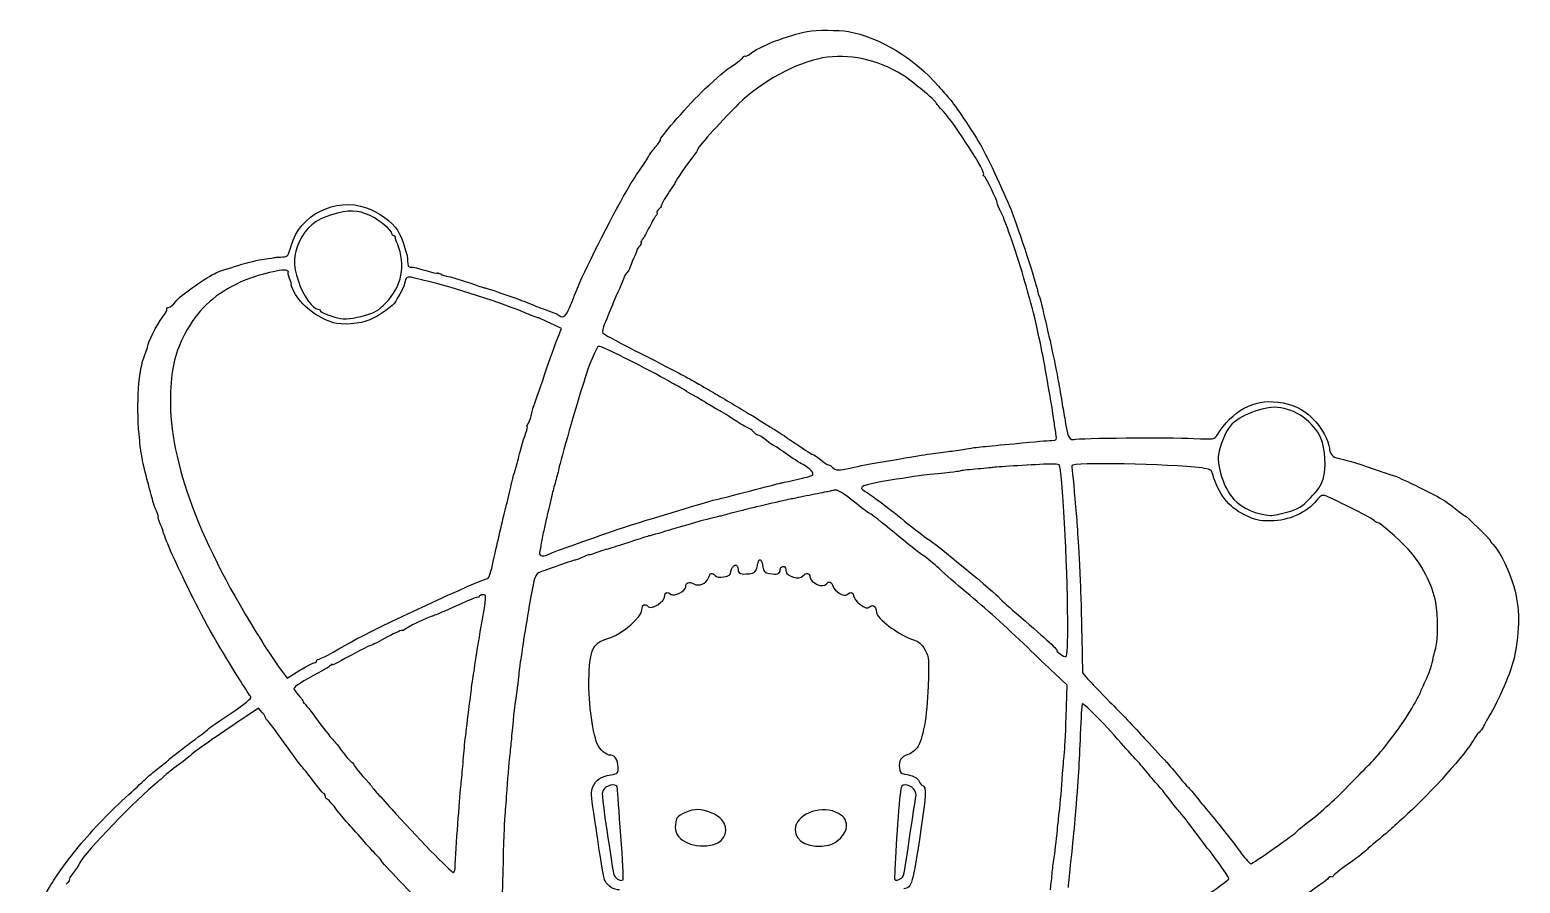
# Model space of a CAD drawing. Extents: x 3.1 to 32.6, y 1044.7 to 1075.1.
# Drawn here: x 3.34 to 32.57, y 1058.38 to 1075.11 of the extents above; entities that cross this region are included whole.
import ezdxf

# ---------------------------------------------------------------- set-up
doc = ezdxf.new("R2010")
doc.units = 0
doc.layers.add('Image', color=7, linetype='CONTINUOUS')

msp = doc.modelspace()

# ---------------------------------------------------------------- linework, layer by layer
at = {"layer": 'Image', "color": 7}
for points in [[(9.924938, 1069.519006)], [(19.426282, 1066.520624)], [(28.013265, 1065.66295)], [(13.530351, 1064.838242)], [(23.693753, 1063.535672)], [(8.926048, 1062.709552)], [(14.93191, 1059.313801)], [(16.755819, 1059.143131)], [(19.009244, 1059.129218)], [(27.735423, 1059.061191)], [(20.468773, 1058.519084)]]:
    msp.add_lwpolyline(points, close=True, dxfattribs=at)
for points in [[(13.693323, 1069.077919), (13.764085, 1069.255024), (13.544562, 1069.360896)], [(23.96896, 1063.216154), (23.97991, 1062.505086), (24.07966, 1062.392939)], [(8.289983, 1062.53069), (8.383086, 1062.403292), (8.6353, 1062.556415)], [(23.662729, 1061.63703), (23.682765, 1062.262369), (23.438434, 1062.494543)], [(7.897765, 1061.728695), (7.8256, 1061.811698), (7.5796, 1061.651108)], [(11.678077, 1058.670781), (11.678063, 1058.670666)], [(12.614163, 1058.618739), (12.589975, 1057.66639), (12.875269, 1057.401069)]]:
    msp.add_lwpolyline(points, dxfattribs=at)
for points in [[(17.457426, 1074.638718), (17.609764, 1074.775708), (18.22997, 1075.019127), (18.585983, 1075.081654)], [(18.585983, 1075.081654), (18.769704, 1075.113922), (19.195667, 1075.113134), (19.391815, 1075.080169)], [(19.391815, 1075.080169), (19.978857, 1074.981499), (20.707708, 1074.540568), (21.158296, 1074.011509)], [(16.51267, 1073.891496), (16.69188, 1074.070717), (16.949949, 1074.293393), (17.086153, 1074.386333)], [(17.086153, 1074.386333), (17.222359, 1074.479274), (17.3338, 1074.568937), (17.3338, 1074.585586)], [(18.886682, 1074.562107), (18.363407, 1074.467662), (17.687351, 1074.09736), (17.233135, 1073.656396)], [(17.3338, 1074.585586), (17.3338, 1074.602235), (17.346895, 1074.607761), (17.362893, 1074.597867)], [(17.362893, 1074.597867), (17.378883, 1074.58797), (17.421438, 1074.606361), (17.457426, 1074.638718)], [(20.458911, 1074.224598), (19.952701, 1074.534802), (19.3967, 1074.654159), (18.886682, 1074.562107)], [(21.10714, 1073.689708), (21.106906, 1073.720623), (20.603433, 1074.136034), (20.458911, 1074.224598)], [(15.707896, 1072.965381), (15.665566, 1072.965381), (16.189442, 1073.568242), (16.51267, 1073.891496)], [(21.158296, 1074.011509), (21.233751, 1073.922906), (21.332115, 1073.809493), (21.376865, 1073.759479)], [(17.233135, 1073.656396), (16.974658, 1073.405464), (16.442108, 1072.817753), (16.442108, 1072.783439)], [(21.255891, 1073.511729), (21.174184, 1073.598005), (21.107242, 1073.678097), (21.10714, 1073.689708)], [(22.04193, 1072.278902), (22.11402, 1072.280327), (21.479365, 1073.275753), (21.255891, 1073.511729)], [(21.376865, 1073.759479), (21.479213, 1073.645099), (21.811865, 1073.150938), (21.969152, 1072.879632)], [(15.605764, 1072.813831), (15.674066, 1072.897184), (15.72003, 1072.965381), (15.707896, 1072.965381)], [(15.335801, 1072.417826), (15.415976, 1072.534628), (15.481581, 1072.637412), (15.481581, 1072.646237)], [(15.481581, 1072.646237), (15.481581, 1072.655059), (15.537463, 1072.730478), (15.605764, 1072.813831)], [(16.442108, 1072.783439), (16.442108, 1072.766341), (16.396193, 1072.694374), (16.340072, 1072.623515)], [(21.969152, 1072.879632), (22.121615, 1072.616643), (22.497801, 1071.814697), (22.604707, 1071.524761)], [(14.984853, 1071.850404), (15.172626, 1072.180241), (15.171833, 1072.17896), (15.335801, 1072.417826)], [(16.340072, 1072.623515), (16.23483, 1072.490632), (15.996204, 1072.144034), (15.996204, 1072.124049)], [(15.996204, 1072.124049), (15.996204, 1072.117824), (15.934464, 1072.019818), (15.859003, 1071.906209)], [(22.050195, 1072.253177), (22.031332, 1072.267037), (22.02762, 1072.27861), (22.04193, 1072.278902)], [(22.309466, 1071.72181), (22.314116, 1071.76261), (22.088423, 1072.225091), (22.050195, 1072.253177)], [(8.463722, 1070.880543), (8.631445, 1071.483796), (9.335008, 1071.839401), (9.938976, 1071.626182)], [(14.023717, 1069.912631), (14.117981, 1070.189602), (14.649865, 1071.26195), (14.984853, 1071.850404)], [(15.859003, 1071.906209), (15.783547, 1071.7926), (15.7218, 1071.685352), (15.7218, 1071.667879)], [(9.255232, 1071.488018), (8.945224, 1071.395984), (8.755669, 1071.236565), (8.624531, 1070.957582)], [(10.010544, 1071.471931), (9.771404, 1071.585062), (9.59479, 1071.588825), (9.255232, 1071.488018)], [(9.938976, 1071.626182), (10.173454, 1071.543398), (10.447759, 1071.344938), (10.55092, 1071.183427)], [(10.439448, 1071.117717), (10.439448, 1071.186514), (10.205565, 1071.379672), (10.010544, 1071.471931)], [(15.621652, 1071.475069), (15.603697, 1071.463969), (15.546765, 1071.366429), (15.495161, 1071.25832)], [(15.636975, 1071.523301), (15.64653, 1071.507881), (15.63975, 1071.486169), (15.621652, 1071.475069)], [(15.670732, 1071.593726), (15.64266, 1071.570416), (15.627457, 1071.538721), (15.636975, 1071.523301)], [(15.7218, 1071.667879), (15.7218, 1071.650404), (15.698828, 1071.617036), (15.670732, 1071.593726)], [(22.388018, 1071.533157), (22.343198, 1071.622642), (22.307853, 1071.707533), (22.309466, 1071.72181)], [(22.853575, 1070.169943), (22.711046, 1070.679926), (22.487458, 1071.334612), (22.388018, 1071.533157)], [(22.604707, 1071.524761), (22.793242, 1071.013447), (23.121203, 1069.998386), (23.097873, 1069.998386)], [(10.55092, 1071.183427), (10.638502, 1071.046309), (10.748111, 1070.708738), (10.748111, 1070.576138)], [(15.495161, 1071.25832), (15.443554, 1071.150211), (15.37843, 1071.034748), (15.350446, 1071.001732)], [(8.298571, 1070.662036), (8.398005, 1070.666911), (8.40802, 1070.680193), (8.463722, 1070.880543)], [(8.624531, 1070.957582), (8.500913, 1070.694598), (8.496365, 1070.511373), (8.605324, 1070.184184)], [(10.321414, 1069.759648), (10.636367, 1070.080834), (10.718467, 1070.50132), (10.547628, 1070.918201)], [(10.473753, 1071.078897), (10.454898, 1071.078897), (10.439448, 1071.096372), (10.439448, 1071.117717)], [(10.508058, 1071.046827), (10.508058, 1071.06446), (10.492615, 1071.078897), (10.473753, 1071.078897)], [(10.547628, 1070.918201), (10.52587, 1070.971315), (10.508058, 1071.02919), (10.508058, 1071.046827)], [(15.300811, 1070.88168), (15.270939, 1070.848673), (15.247539, 1070.813932), (15.248814, 1070.804502)], [(15.327354, 1070.941703), (15.342639, 1070.941703), (15.330429, 1070.914702), (15.300811, 1070.88168)], [(15.350446, 1071.001732), (15.322456, 1070.968725), (15.312069, 1070.941703), (15.327354, 1070.941703)], [(6.9579, 1070.332882), (7.112202, 1070.412021), (7.72076, 1070.590588), (7.935465, 1070.619728)], [(7.935465, 1070.619728), (8.039225, 1070.633821), (8.139553, 1070.647928), (8.158417, 1070.651086)], [(8.158417, 1070.651086), (8.177272, 1070.654236), (8.240354, 1070.659148), (8.298571, 1070.662036)], [(15.180819, 1070.633001), (15.142164, 1070.548107), (15.108039, 1070.463213), (15.105015, 1070.444348)], [(15.248814, 1070.804502), (15.250014, 1070.795142), (15.219489, 1070.717895), (15.180819, 1070.633001)], [(6.203376, 1069.78969), (6.286339, 1069.898455), (6.721012, 1070.211385), (6.9579, 1070.332882)], [(8.376361, 1070.393669), (8.293782, 1070.441879), (7.697286, 1070.283653), (7.403903, 1070.135721)], [(8.408941, 1070.359604), (8.422111, 1070.360192), (8.407366, 1070.375503), (8.376361, 1070.393669)], [(8.435131, 1070.238509), (8.407531, 1070.304531), (8.395756, 1070.359031), (8.408941, 1070.359604)], [(10.748111, 1070.576138), (10.748111, 1070.497068), (10.764064, 1070.461455), (10.799561, 1070.461455)], [(10.799561, 1070.461455), (10.870976, 1070.461455), (10.859374, 1070.46408), (11.107625, 1070.393032)], [(11.107625, 1070.393032), (11.230599, 1070.357865), (11.331221, 1070.336258), (11.331221, 1070.345032)], [(11.331221, 1070.345032), (11.331221, 1070.353897), (11.359721, 1070.345738), (11.394506, 1070.327092)], [(11.394506, 1070.327092), (11.429314, 1070.308455), (11.498652, 1070.285813), (11.548574, 1070.27676)], [(15.052957, 1070.358596), (15.02736, 1070.330306), (15.004582, 1070.295889), (15.002385, 1070.282135)], [(15.105015, 1070.444348), (15.10194, 1070.425485), (15.078562, 1070.386898), (15.052957, 1070.358596)], [(7.403903, 1070.135721), (6.909937, 1069.886636), (6.622042, 1069.609937), (6.381753, 1069.153314)], [(8.466961, 1070.118457), (8.477034, 1070.118457), (8.462686, 1070.172487), (8.435131, 1070.238509)], [(8.522641, 1069.973425), (8.481946, 1070.053192), (8.456889, 1070.118457), (8.466961, 1070.118457)], [(8.605324, 1070.184184), (8.697892, 1069.906221), (8.88671, 1069.638456), (8.990245, 1069.63832)], [(10.689083, 1070.142368), (10.683833, 1070.10834), (10.652468, 1070.03309), (10.619491, 1069.975121)], [(10.860119, 1070.252585), (10.742994, 1070.286695), (10.708051, 1070.264135), (10.689083, 1070.142368)], [(11.074034, 1070.202005), (11.017439, 1070.212003), (10.921175, 1070.234818), (10.860119, 1070.252585)], [(12.960564, 1069.601273), (12.563571, 1069.767239), (11.354432, 1070.152266), (11.074034, 1070.202005)], [(11.548574, 1070.27676), (11.643177, 1070.2596), (11.773366, 1070.219407), (12.077405, 1070.113488)], [(12.077405, 1070.113488), (12.176539, 1070.078958), (12.26143, 1070.051493), (12.266059, 1070.052483)], [(12.266059, 1070.052483), (12.295115, 1070.058633), (13.016618, 1069.804877), (13.20059, 1069.723773)], [(15.002385, 1070.282135), (14.998785, 1070.26076), (14.90267, 1070.03494), (14.793679, 1069.792634)], [(22.991037, 1069.689736), (22.973434, 1069.746331), (22.911579, 1069.962425), (22.853575, 1070.169943)], [(6.062315, 1069.672564), (6.090765, 1069.672564), (6.154244, 1069.725267), (6.203376, 1069.78969)], [(9.290408, 1069.371612), (8.961385, 1069.475007), (8.653998, 1069.71595), (8.522641, 1069.973425)], [(9.924948, 1069.51901), (10.107843, 1069.571262), (10.179076, 1069.614499), (10.321414, 1069.759648)], [(10.518049, 1069.795112), (10.465039, 1069.699753), (10.212724, 1069.518278), (10.006053, 1069.426857)], [(10.619491, 1069.975121), (10.586521, 1069.917154), (10.540859, 1069.836149), (10.518049, 1069.795112)], [(13.20059, 1069.723773), (13.294915, 1069.682193), (13.433833, 1069.628483), (13.509294, 1069.604432)], [(13.898386, 1069.613699), (13.958506, 1069.749824), (14.010556, 1069.873968), (14.023717, 1069.912631)], [(14.793679, 1069.792634), (14.761684, 1069.721497), (14.685128, 1069.531118), (14.676446, 1069.501078)], [(23.097873, 1069.998386), (23.094273, 1069.998386), (23.107728, 1069.95553), (23.127663, 1069.903156)], [(23.127663, 1069.903156), (23.14759, 1069.850783), (23.171358, 1069.773608), (23.180493, 1069.731653)], [(23.180493, 1069.731653), (23.18965, 1069.689705), (23.229723, 1069.516456), (23.269559, 1069.346668)], [(5.64548, 1068.883656), (5.645788, 1068.966758), (5.8322, 1069.340676), (5.942505, 1069.479478)], [(5.942505, 1069.479478), (6.000489, 1069.55243), (6.039529, 1069.625736), (6.029258, 1069.642355)], [(6.029258, 1069.642355), (6.018982, 1069.658982), (6.033871, 1069.672564), (6.062315, 1069.672564)], [(8.990245, 1069.63832), (9.013802, 1069.638289), (9.033122, 1069.625922), (9.033122, 1069.610847)], [(9.033122, 1069.610847), (9.033122, 1069.581934), (9.231193, 1069.497639), (9.37613, 1069.464856)], [(10.006053, 1069.426857), (9.82784, 1069.348026), (9.456668, 1069.319377), (9.290408, 1069.371612)], [(9.37613, 1069.464856), (9.513692, 1069.433739), (9.686048, 1069.450749), (9.924938, 1069.519006)], [(13.080616, 1069.552516), (13.071256, 1069.555666), (13.017158, 1069.577618), (12.960564, 1069.601273)], [(13.194322, 1069.506766), (13.141215, 1069.528771), (13.090046, 1069.549351), (13.080616, 1069.552516)], [(13.307958, 1069.466768), (13.298598, 1069.466768), (13.247425, 1069.484761), (13.194322, 1069.506766)], [(13.544562, 1069.360896), (13.423822, 1069.419126), (13.317351, 1069.466768), (13.307958, 1069.466768)], [(13.509294, 1069.604432), (13.584749, 1069.580372), (13.66193, 1069.549667), (13.6808, 1069.536182)], [(13.6808, 1069.536182), (13.793339, 1069.455778), (13.835224, 1069.470707), (13.898386, 1069.613699)], [(14.676446, 1069.501078), (14.673671, 1069.491718), (14.644346, 1069.422188), (14.611189, 1069.346727)], [(23.181016, 1068.849372), (23.120146, 1069.149477), (23.01654, 1069.607749), (22.991037, 1069.689736)], [(6.381753, 1069.153314), (6.189899, 1068.788734), (6.124404, 1068.524077), (6.100682, 1068.017545)], [(14.611189, 1069.346727), (14.576486, 1069.267826), (14.562814, 1069.191826), (14.578969, 1069.167876)], [(14.578969, 1069.167876), (14.594411, 1069.144963), (14.946631, 1068.954968), (15.361667, 1068.745654)], [(23.269559, 1069.346668), (23.309407, 1069.176879), (23.349127, 1069.007092), (23.35783, 1068.969362)], [(5.593932, 1068.743292), (5.622249, 1068.811062), (5.645444, 1068.874223), (5.64548, 1068.883656)], [(13.435389, 1068.352004), (13.538331, 1068.653849), (13.654401, 1068.980511), (13.693323, 1069.077919)], [(14.493679, 1068.910615), (14.456831, 1068.903115), (14.284455, 1068.495452), (14.217765, 1068.25803)], [(15.790342, 1068.268343), (15.318772, 1068.534245), (14.540021, 1068.91998), (14.493679, 1068.910615)], [(23.422249, 1067.460199), (23.385784, 1067.72443), (23.246635, 1068.525883), (23.181016, 1068.849372)], [(23.35783, 1068.969362), (23.377195, 1068.885423), (23.472644, 1068.418496), (23.494575, 1068.3005)], [(5.482174, 1067.185778), (5.425769, 1067.791582), (5.473352, 1068.4547), (5.593932, 1068.743292)], [(15.361667, 1068.745654), (15.776704, 1068.536338), (16.193455, 1068.320226), (16.287784, 1068.265402)], [(13.227407, 1067.751744), (13.238837, 1067.780041), (13.332446, 1068.050159), (13.435389, 1068.352004)], [(14.217765, 1068.25803), (14.213865, 1068.244072), (14.204325, 1068.21321), (14.1966, 1068.189427)], [(16.064746, 1068.118307), (16.036441, 1068.13168), (15.912968, 1068.199199), (15.790342, 1068.268343)], [(16.287784, 1068.265402), (16.382108, 1068.210577), (16.490154, 1068.149099), (16.527884, 1068.128767)], [(23.494575, 1068.3005), (23.503335, 1068.253333), (23.515275, 1068.191592), (23.521148, 1068.163298)], [(6.100682, 1068.017545), (6.042402, 1066.773115), (6.604383, 1065.192538), (7.774537, 1063.309798)], [(14.1966, 1068.189427), (14.066353, 1067.788761), (13.74427, 1066.667978), (13.71358, 1066.508628)], [(16.2191, 1068.026144), (16.162505, 1068.063464), (16.093048, 1068.104935), (16.064746, 1068.118307)], [(16.373454, 1067.934947), (16.345149, 1067.947794), (16.275694, 1067.988826), (16.2191, 1068.026144)], [(16.527884, 1068.128767), (16.565594, 1068.108442), (16.627346, 1068.072974), (16.665086, 1068.049946)], [(16.665086, 1068.049946), (16.702796, 1068.026929), (16.839363, 1067.946551), (16.968521, 1067.871341)], [(23.521148, 1068.163298), (23.526998, 1068.135001), (23.543813, 1068.034671), (23.55855, 1067.940345)], [(13.16905, 1067.545941), (13.202882, 1067.692228), (13.20175, 1067.688333), (13.227407, 1067.751744)], [(16.596407, 1067.803857), (16.502073, 1067.863114), (16.401751, 1067.922101), (16.373454, 1067.934947)], [(16.81936, 1067.671135), (16.791055, 1067.684875), (16.690731, 1067.744612), (16.596407, 1067.803857)], [(17.205907, 1067.434095), (16.963165, 1067.591423), (16.885756, 1067.638891), (16.81936, 1067.671135)], [(16.968521, 1067.871341), (17.097679, 1067.796134), (17.244313, 1067.707811), (17.294377, 1067.675076)], [(17.294377, 1067.675076), (17.344439, 1067.642339), (17.41627, 1067.599581), (17.454, 1067.580065)], [(23.55855, 1067.940345), (23.587058, 1067.757748), (23.599845, 1067.682882), (23.626027, 1067.545888)], [(26.623519, 1067.168581), (26.91943, 1067.6472), (27.335207, 1067.872963), (27.814484, 1067.815265)], [(27.809467, 1067.710558), (27.515712, 1067.734926), (27.055509, 1067.552981), (26.876021, 1067.341529)], [(28.658062, 1067.108888), (28.519001, 1067.426719), (28.159634, 1067.68152), (27.809467, 1067.710558)], [(27.814484, 1067.815265), (28.098881, 1067.781035), (28.298312, 1067.687348), (28.496163, 1067.49506)], [(13.093262, 1067.340136), (13.081712, 1067.340136), (13.087787, 1067.359426), (13.106755, 1067.383013)], [(13.106755, 1067.383013), (13.125775, 1067.406593), (13.15378, 1067.479916), (13.16905, 1067.545941)], [(17.432122, 1067.305834), (17.41656, 1067.305834), (17.314747, 1067.363554), (17.205907, 1067.434095)], [(17.454, 1067.580065), (17.49171, 1067.560535), (17.592061, 1067.498835), (17.676952, 1067.442933)], [(17.676952, 1067.442933), (17.761857, 1067.387035), (17.85446, 1067.329357), (17.882758, 1067.314763)], [(23.461939, 1067.194369), (23.450509, 1067.265117), (23.432652, 1067.384738), (23.422249, 1067.460199)], [(23.626027, 1067.545888), (23.635088, 1067.49872), (23.650838, 1067.401034), (23.661158, 1067.328799)], [(28.496163, 1067.49506), (28.657071, 1067.338675), (28.823528, 1067.041403), (28.824154, 1066.909309)], [(5.521221, 1066.825621), (5.515559, 1066.853919), (5.497986, 1067.01599), (5.482174, 1067.185778)], [(12.919705, 1066.705573), (12.936362, 1066.802207), (13.011331, 1067.059393), (13.067147, 1067.211507)], [(13.067147, 1067.211507), (13.093105, 1067.282254), (13.104857, 1067.340136), (13.093262, 1067.340136)], [(17.522524, 1067.237231), (17.488369, 1067.274971), (17.447696, 1067.305834), (17.432122, 1067.305834)], [(17.617226, 1067.168629), (17.599264, 1067.168629), (17.556664, 1067.199499), (17.522524, 1067.237231)], [(17.779773, 1067.065735), (17.708313, 1067.12233), (17.63517, 1067.168629), (17.617226, 1067.168629)], [(17.882758, 1067.314763), (17.911063, 1067.300168), (18.025045, 1067.226583), (18.136063, 1067.151254)], [(18.136063, 1067.151254), (18.247078, 1067.075929), (18.362845, 1066.998889), (18.393319, 1066.980071)], [(23.383855, 1067.062544), (23.478518, 1067.065619), (23.481823, 1067.071207), (23.461939, 1067.194369)], [(23.661158, 1067.328799), (23.688488, 1067.13718), (23.739092, 1067.058227), (23.818412, 1067.083403)], [(23.818412, 1067.083403), (23.910128, 1067.112518), (25.664469, 1067.126948), (26.162547, 1067.102693)], [(26.162547, 1067.102693), (26.570096, 1067.082856), (26.570549, 1067.082916), (26.623519, 1067.168581)], [(26.876021, 1067.341529), (26.793457, 1067.244258), (26.671592, 1066.945719), (26.650269, 1066.78846)], [(28.700317, 1066.302276), (28.767974, 1066.525359), (28.748204, 1066.902844), (28.658062, 1067.108888)], [(5.549225, 1066.67127), (5.539497, 1066.727865), (5.526891, 1066.797325), (5.521221, 1066.825621)], [(17.92829, 1066.962828), (17.918053, 1066.962828), (17.851231, 1067.009141), (17.779773, 1067.065735)], [(18.163455, 1066.809332), (18.044337, 1066.893759), (17.938514, 1066.962828), (17.92829, 1066.962828)], [(18.502381, 1066.588887), (18.435091, 1066.625712), (18.282575, 1066.724911), (18.163455, 1066.809332)], [(18.393319, 1066.980071), (18.423777, 1066.961261), (18.497857, 1066.911086), (18.557905, 1066.868591)], [(18.557905, 1066.868591), (18.617957, 1066.826096), (18.6797, 1066.790706), (18.695107, 1066.78993)], [(18.695107, 1066.78993), (18.710512, 1066.78918), (18.776557, 1066.74286), (18.841879, 1066.687036)], [(20.300866, 1066.686135), (20.894634, 1066.787721), (21.072781, 1066.815002), (21.347033, 1066.846342)], [(21.347033, 1066.846342), (21.431928, 1066.856002), (21.57856, 1066.877954), (21.672888, 1066.895032)], [(21.672888, 1066.895032), (21.767212, 1066.912109), (21.929286, 1066.933687), (22.033043, 1066.942987)], [(22.033043, 1066.942987), (22.136807, 1066.952249), (22.40692, 1066.977937), (22.633303, 1067.000002)], [(22.633303, 1067.000002), (23.116437, 1067.047087), (23.249965, 1067.058209), (23.383855, 1067.062544)], [(26.650269, 1066.78846), (26.616474, 1066.539228), (26.759606, 1066.119799), (26.950478, 1065.908786)], [(28.824154, 1066.909309), (28.824547, 1066.809248), (28.895876, 1066.727893), (28.995994, 1066.713109)], [(5.653693, 1066.242512), (5.605971, 1066.421733), (5.558958, 1066.614673), (5.549225, 1066.67127)], [(12.858227, 1066.482621), (12.885512, 1066.567516), (12.913187, 1066.667844), (12.919705, 1066.705573)], [(13.71358, 1066.508628), (13.70623, 1066.470251), (13.677355, 1066.359944), (13.649515, 1066.263503)], [(18.685569, 1066.383562), (18.728139, 1066.421242), (18.651264, 1066.507416), (18.502381, 1066.588887)], [(18.841879, 1066.687036), (18.907196, 1066.631198), (18.978622, 1066.585521), (19.000605, 1066.585521)], [(19.000605, 1066.585521), (19.022602, 1066.585521), (19.059787, 1066.562369), (19.083279, 1066.534064)], [(19.083279, 1066.534064), (19.133251, 1066.473846), (19.214082, 1066.470673), (19.426282, 1066.520624)], [(19.426203, 1066.520624), (19.66855, 1066.577662), (19.684769, 1066.580737), (20.300866, 1066.686135)], [(21.879356, 1066.499315), (21.728801, 1066.486985), (21.597601, 1066.472187), (21.5878, 1066.466435)], [(22.238849, 1066.534572), (22.191682, 1066.527522), (22.029911, 1066.511645), (21.879356, 1066.499315)], [(23.347302, 1066.600482), (23.047736, 1066.590627), (22.326206, 1066.547667), (22.238849, 1066.534572)], [(23.525201, 1066.585384), (23.518151, 1066.596695), (23.438156, 1066.60349), (23.347302, 1066.600482)], [(23.693744, 1063.535658), (23.689094, 1064.653069), (23.587979, 1066.483812), (23.525201, 1066.585384)], [(26.319809, 1066.523498), (25.682924, 1066.603951), (23.759472, 1066.637812), (23.770845, 1066.568362)], [(23.770845, 1066.568362), (23.780002, 1066.512412), (23.811427, 1066.183432), (23.847814, 1065.762299)], [(26.538139, 1066.396868), (26.510419, 1066.490455), (26.490634, 1066.501918), (26.319809, 1066.523498)], [(28.995994, 1066.713109), (29.110046, 1066.696271), (29.327753, 1066.631351), (29.682004, 1066.508564)], [(29.682004, 1066.508564), (29.84236, 1066.452982), (29.988994, 1066.402835), (30.00786, 1066.397107)], [(5.754239, 1065.863331), (5.746665, 1065.892656), (5.701417, 1066.063292), (5.653693, 1066.242512)], [(12.704393, 1065.86521), (12.744473, 1066.025565), (12.78431, 1066.195353), (12.792932, 1066.242516)], [(12.792932, 1066.242516), (12.801497, 1066.289683), (12.83092, 1066.397727), (12.858227, 1066.482621)], [(13.649515, 1066.263503), (13.621675, 1066.167058), (13.590805, 1066.049569), (13.580928, 1066.002407)], [(17.453917, 1066.071538), (17.755765, 1066.150378), (18.02588, 1066.219906), (18.054178, 1066.226048)], [(18.054178, 1066.226048), (18.082483, 1066.232198), (18.229114, 1066.263953), (18.380032, 1066.296616)], [(18.380032, 1066.296616), (18.530956, 1066.329278), (18.668449, 1066.368406), (18.685569, 1066.383562)], [(20.215112, 1066.282431), (19.638912, 1066.189093), (19.559456, 1066.153348), (19.723577, 1066.061303)], [(20.986878, 1066.395042), (20.873682, 1066.383492), (20.526391, 1066.33286), (20.215112, 1066.282431)], [(21.5878, 1066.466435), (21.57082, 1066.45643), (21.451805, 1066.442329), (20.986878, 1066.395042)], [(27.143829, 1065.614576), (26.848015, 1065.757772), (26.652742, 1066.009982), (26.538139, 1066.396868)], [(28.453174, 1065.937095), (28.592358, 1066.079336), (28.665461, 1066.187353), (28.700317, 1066.302276)], [(30.00786, 1066.397107), (30.026722, 1066.391407), (30.080745, 1066.374674), (30.127909, 1066.359967)], [(30.127909, 1066.359967), (30.212605, 1066.333537), (30.93844, 1065.972041), (31.071028, 1065.890241)], [(13.580928, 1066.002407), (13.571073, 1065.955239), (13.547958, 1065.854914), (13.529575, 1065.779453)], [(14.984279, 1065.356393), (15.337436, 1065.474256), (16.733345, 1065.89527), (16.836511, 1065.915047)], [(16.836511, 1065.915047), (16.874221, 1065.922321), (17.152075, 1065.992692), (17.453917, 1066.071538)], [(18.277068, 1065.916708), (18.17434, 1065.897073), (17.4739, 1065.733997), (17.316653, 1065.693111)], [(18.620072, 1065.985723), (18.469151, 1065.954973), (18.314798, 1065.923923), (18.277068, 1065.916708)], [(18.98023, 1066.057318), (18.933062, 1066.048655), (18.770995, 1066.016473), (18.620072, 1065.985723)], [(19.107796, 1066.087685), (19.084778, 1066.079623), (19.027392, 1066.065935), (18.98023, 1066.057318)], [(19.555117, 1065.820498), (19.288739, 1066.038433), (19.169828, 1066.109456), (19.107796, 1066.087685)], [(19.723577, 1066.061303), (19.838415, 1065.996893), (20.179041, 1065.739846), (20.566505, 1065.425186)], [(26.950478, 1065.908786), (27.102687, 1065.740511), (27.41737, 1065.603321), (27.671791, 1065.594317)], [(28.013259, 1065.662957), (28.222204, 1065.725191), (28.28272, 1065.762898), (28.453174, 1065.937095)], [(28.734927, 1065.982172), (28.678887, 1065.999092), (28.641678, 1065.976772), (28.570839, 1065.883945)], [(29.683043, 1065.50417), (29.622773, 1065.558703), (28.854326, 1065.946132), (28.734927, 1065.982172)], [(5.820975, 1065.683253), (5.791846, 1065.752958), (5.761814, 1065.834002), (5.754239, 1065.863331)], [(5.858073, 1065.556501), (5.866805, 1065.556501), (5.850107, 1065.613539), (5.820975, 1065.683253)], [(12.428525, 1064.690416), (12.52735, 1065.141972), (12.585177, 1065.388271), (12.704393, 1065.86521)], [(13.529575, 1065.779453), (13.511223, 1065.703998), (13.488055, 1065.603662), (13.478125, 1065.556499)], [(17.116681, 1065.642719), (17.082151, 1065.634656), (17.025514, 1065.618989), (16.990797, 1065.607956)], [(17.316653, 1065.693111), (17.241198, 1065.673483), (17.151205, 1065.650811), (17.116681, 1065.642719)], [(19.819187, 1065.625119), (19.805305, 1065.625119), (19.686463, 1065.713031), (19.555117, 1065.820498)], [(20.289101, 1065.256388), (20.044543, 1065.459191), (19.833082, 1065.625119), (19.819187, 1065.625119)], [(23.847814, 1065.762299), (23.879966, 1065.390281), (23.890061, 1065.227626), (23.938315, 1064.304527)], [(27.677352, 1065.485556), (27.40624, 1065.488031), (27.404034, 1065.488631), (27.143829, 1065.614576)], [(27.671791, 1065.594317), (27.726354, 1065.592442), (27.880019, 1065.623275), (28.013265, 1065.66295)], [(28.570839, 1065.883945), (28.394444, 1065.652679), (28.012605, 1065.482424), (27.677352, 1065.485556)], [(31.071028, 1065.890241), (31.108663, 1065.867013), (31.211151, 1065.790121), (31.298743, 1065.719383)], [(31.298743, 1065.719383), (31.386337, 1065.648635), (31.465804, 1065.590755), (31.475343, 1065.590755)], [(5.896904, 1065.427875), (5.866822, 1065.498621), (5.849348, 1065.556501), (5.858073, 1065.556501)], [(5.964169, 1065.247797), (5.957248, 1065.276095), (5.926985, 1065.357135), (5.896904, 1065.427875)], [(13.424455, 1065.32476), (13.404888, 1065.244465), (13.37998, 1065.122886), (13.36912, 1065.054583)], [(13.478125, 1065.556499), (13.46827, 1065.509332), (13.444053, 1065.405053), (13.424455, 1065.32476)], [(13.530344, 1064.83825), (13.600057, 1064.875562), (14.434, 1065.172753), (14.984279, 1065.356393)], [(15.96178, 1065.329352), (15.744829, 1065.26396), (15.539642, 1065.204196), (15.505813, 1065.196522)], [(16.864909, 1065.575609), (16.72516, 1065.548188), (16.33421, 1065.441589), (15.96178, 1065.329352)], [(16.990797, 1065.607956), (16.956094, 1065.596886), (16.89943, 1065.582373), (16.864909, 1065.575609)], [(20.566505, 1065.425186), (20.759977, 1065.268066), (20.941428, 1065.13024), (20.969726, 1065.118913)], [(29.766823, 1065.453598), (29.7515, 1065.453598), (29.713768, 1065.476353), (29.683043, 1065.50417)], [(30.377707, 1064.925433), (30.16702, 1065.147821), (29.81335, 1065.453598), (29.766823, 1065.453598)], [(31.475343, 1065.590755), (31.499343, 1065.590755), (31.98014, 1065.122065), (31.98014, 1065.098684)], [(6.485991, 1064.082856), (6.211609, 1064.638942), (5.994519, 1065.123583), (5.964169, 1065.247797)], [(13.36912, 1065.054583), (13.358283, 1064.98628), (13.34383, 1064.901482), (13.33702, 1064.866142)], [(15.505813, 1065.196522), (15.441441, 1065.181927), (15.392404, 1065.166364), (14.959146, 1065.023095)], [(20.860284, 1064.806604), (20.790691, 1064.851184), (20.53366, 1065.053587), (20.289101, 1065.256388)], [(20.969726, 1065.118913), (21.035074, 1065.092752), (22.331872, 1064.023929), (22.347365, 1063.983466)], [(31.98014, 1065.098684), (31.98014, 1065.088327), (32.01947, 1065.037342), (32.067564, 1064.985453)], [(13.33702, 1064.866142), (13.322823, 1064.792402), (13.418799, 1064.778549), (13.530351, 1064.838242)], [(14.217077, 1064.787153), (14.163032, 1064.7592), (14.081988, 1064.728518), (14.036997, 1064.718985)], [(14.315354, 1064.82169), (14.315354, 1064.830653), (14.271127, 1064.81509), (14.217077, 1064.787153)], [(14.442104, 1064.858365), (14.372392, 1064.829243), (14.315354, 1064.812728), (14.315354, 1064.82169)], [(14.631417, 1064.923368), (14.596992, 1064.916693), (14.511817, 1064.887496), (14.442104, 1064.858365)], [(14.959146, 1065.023095), (14.8133, 1064.97487), (14.665822, 1064.929986), (14.631417, 1064.923368)], [(17.594282, 1064.557016), (17.629532, 1064.7188), (17.643632, 1064.746007), (17.675353, 1064.713317)], [(21.175465, 1064.545928), (21.0717, 1064.644713), (20.929876, 1064.762023), (20.860284, 1064.806604)], [(30.910249, 1063.890944), (30.857509, 1064.202504), (30.613443, 1064.676611), (30.377707, 1064.925433)], [(32.067564, 1064.985453), (32.174602, 1064.86996), (32.364719, 1064.473768), (32.435482, 1064.218732)], [(12.320689, 1064.355986), (12.339746, 1064.355986), (12.388279, 1064.50648), (12.428525, 1064.690416)], [(13.314166, 1064.469543), (13.277198, 1064.458353), (13.242368, 1064.388153), (13.21786, 1064.27539)], [(13.663645, 1064.594349), (13.503289, 1064.535339), (13.346023, 1064.479178), (13.314166, 1064.469543)], [(14.036997, 1064.718985), (13.992012, 1064.709431), (13.824001, 1064.653345), (13.663645, 1064.594349)], [(16.647695, 1064.372723), (16.6844, 1064.469197), (16.723917, 1064.481119), (16.780608, 1064.412802)], [(16.947739, 1064.387535), (17.051789, 1064.40435), (17.078931, 1064.424788), (17.088645, 1064.493658)], [(17.088645, 1064.493658), (17.108595, 1064.634983), (17.230964, 1064.665496), (17.230964, 1064.529148)], [(17.230964, 1064.529148), (17.230964, 1064.449789), (17.282901, 1064.430811), (17.44564, 1064.450715)], [(17.44564, 1064.450715), (17.551381, 1064.463653), (17.578111, 1064.482755), (17.594282, 1064.557016)], [(17.675353, 1064.713317), (17.69213, 1064.696015), (17.710948, 1064.636099), (17.717105, 1064.580174)], [(17.717105, 1064.580174), (17.726465, 1064.495309), (17.747683, 1064.474563), (17.84533, 1064.454747)], [(17.84533, 1064.454747), (17.991822, 1064.425025), (18.054173, 1064.447847), (18.054173, 1064.531168)], [(18.054173, 1064.531168), (18.054173, 1064.596823), (18.153436, 1064.625203), (18.161366, 1064.561798)], [(18.161366, 1064.561798), (18.163766, 1064.542943), (18.167516, 1064.512831), (18.169931, 1064.494913)], [(18.169931, 1064.494913), (18.183611, 1064.390899), (18.430823, 1064.324003), (18.49881, 1064.405927)], [(18.49881, 1064.405927), (18.56007, 1064.479726), (18.637274, 1064.472099), (18.637274, 1064.392247)], [(21.707122, 1064.082324), (21.518468, 1064.238515), (21.279222, 1064.447137), (21.175465, 1064.545928)], [(9.650536, 1063.118263), (10.069479, 1063.361954), (12.213912, 1064.355986), (12.320689, 1064.355986)], [(13.21786, 1064.27539), (13.170813, 1064.058926), (13.025734, 1063.201538), (12.996445, 1062.966844)], [(15.915662, 1064.04545), (15.967585, 1063.99352), (16.201945, 1064.110895), (16.201945, 1064.18882)], [(16.201945, 1064.18882), (16.201945, 1064.276543), (16.26532, 1064.30179), (16.359279, 1064.251498)], [(16.359279, 1064.251498), (16.465781, 1064.19449), (16.601646, 1064.251601), (16.647695, 1064.372723)], [(16.780608, 1064.412802), (16.806633, 1064.381445), (16.860066, 1064.37336), (16.947739, 1064.387535)], [(18.637274, 1064.392247), (18.637274, 1064.269961), (18.903337, 1064.156348), (18.963131, 1064.2531)], [(18.963131, 1064.2531), (19.001051, 1064.314427), (19.078136, 1064.28931), (19.089374, 1064.211955)], [(19.089374, 1064.211955), (19.103564, 1064.114135), (19.311407, 1063.987388), (19.366787, 1064.042768)], [(23.938315, 1064.304527), (23.949145, 1064.097008), (23.96293, 1063.60724), (23.96896, 1063.216154)], [(32.435482, 1064.218732), (32.563416, 1063.757669), (32.566199, 1063.383893), (32.446079, 1062.79526)], [(7.470066, 1062.350717), (7.098637, 1062.928159), (6.772405, 1063.502381), (6.485991, 1064.082856)], [(12.126253, 1063.987265), (12.099988, 1063.99523), (12.021226, 1063.962627), (11.463709, 1063.712859)], [(12.154468, 1064.005684), (12.154468, 1063.990834), (12.141763, 1063.982547), (12.126253, 1063.987265)], [(12.22313, 1064.037852), (12.185375, 1064.035002), (12.154468, 1064.020527), (12.154468, 1064.005684)], [(12.173615, 1063.309816), (12.305423, 1064.065965), (12.303925, 1064.043939), (12.22313, 1064.037852)], [(15.344434, 1063.744664), (15.344434, 1063.844629), (15.403024, 1063.872072), (15.471093, 1063.803996)], [(15.471093, 1063.803996), (15.538705, 1063.736391), (15.790339, 1063.905295), (15.790339, 1064.018293)], [(15.790339, 1064.018293), (15.790339, 1064.087653), (15.858656, 1064.102441), (15.915662, 1064.04545)], [(19.366787, 1064.042768), (19.427289, 1064.10327), (19.494791, 1064.088487), (19.494791, 1064.01474)], [(19.494791, 1064.01474), (19.494791, 1063.977967), (19.550171, 1063.905641), (19.617857, 1063.854017)], [(22.908519, 1063.001127), (22.466161, 1063.426216), (22.081829, 1063.772096), (21.707122, 1064.082324)], [(22.347365, 1063.983466), (22.353665, 1063.966891), (22.505534, 1063.827799), (22.684754, 1063.674364)], [(30.910457, 1062.993663), (30.95452, 1063.153247), (30.954415, 1063.630112), (30.910249, 1063.890944)], [(11.227633, 1063.618535), (11.182011, 1063.618535), (10.697435, 1063.379441), (10.671491, 1063.34413)], [(11.463709, 1063.712859), (11.347906, 1063.660974), (11.241673, 1063.618535), (11.227633, 1063.618535)], [(14.735709, 1063.20265), (14.960716, 1063.270367), (15.344434, 1063.612031), (15.344434, 1063.744664)], [(19.617857, 1063.854017), (19.724801, 1063.772448), (19.75011, 1063.765886), (19.811105, 1063.803985)], [(19.811105, 1063.803985), (19.890533, 1063.85359), (19.937246, 1063.812047), (19.942571, 1063.687146)], [(19.942571, 1063.687146), (19.946921, 1063.583203), (20.367143, 1063.261409), (20.609559, 1063.176295)], [(22.684754, 1063.674364), (23.179333, 1063.250939), (23.510311, 1062.949753), (23.481967, 1062.948902)], [(7.774537, 1063.309798), (8.047099, 1062.871258), (8.104423, 1062.78461), (8.289983, 1062.53069)], [(10.645774, 1063.338655), (10.645498, 1063.354518), (10.514084, 1063.296573), (10.353771, 1063.209892)], [(10.671491, 1063.34413), (10.657609, 1063.325268), (10.646044, 1063.322801), (10.645774, 1063.338655)], [(12.067411, 1062.658106), (12.076471, 1062.733561), (12.124283, 1063.026836), (12.173615, 1063.309816)], [(23.66232, 1062.824747), (23.683838, 1062.831422), (23.695568, 1063.096239), (23.693753, 1063.535672)], [(8.990252, 1062.770549), (9.014282, 1062.763349), (9.291879, 1062.909639), (9.650536, 1063.118263)], [(10.044866, 1063.052821), (10.017776, 1063.053647), (9.645088, 1062.861994), (9.449401, 1062.746613)], [(10.353771, 1063.209892), (10.193454, 1063.123214), (10.054448, 1063.05253), (10.044866, 1063.052821)], [(14.30541, 1062.454248), (14.331525, 1063.00864), (14.381861, 1063.096157), (14.735709, 1063.20265)], [(20.609559, 1063.176295), (20.791109, 1063.112553), (20.824801, 1063.085845), (20.895479, 1062.949685)], [(23.438434, 1062.494543), (23.30402, 1062.622245), (23.065574, 1062.850205), (22.908519, 1063.001127)], [(30.828569, 1062.648782), (30.860909, 1062.804448), (30.877627, 1062.874771), (30.910457, 1062.993663)], [(8.6353, 1062.556415), (8.774018, 1062.640642), (8.904853, 1062.709552), (8.926048, 1062.709552)], [(8.926, 1062.709559), (8.94721, 1062.709559), (8.964535, 1062.724994), (8.964535, 1062.743864)], [(8.964535, 1062.743864), (8.964535, 1062.762727), (8.976092, 1062.774742), (8.990252, 1062.770549)], [(9.449401, 1062.746613), (9.352508, 1062.689478), (9.272992, 1062.653912), (9.272701, 1062.667573)], [(12.961623, 1062.74389), (12.954273, 1062.7156), (12.93826, 1062.59211), (12.926103, 1062.469486)], [(12.996445, 1062.966844), (12.984655, 1062.87252), (12.968995, 1062.772189), (12.961623, 1062.74389)], [(20.895479, 1062.949685), (20.972567, 1062.801166), (20.974847, 1062.774588), (20.955719, 1062.246523)], [(23.481967, 1062.948902), (23.467979, 1062.948471), (23.495099, 1062.917972), (23.542267, 1062.881117)], [(23.542267, 1062.881117), (23.589434, 1062.844255), (23.643458, 1062.818882), (23.66232, 1062.824747)], [(32.446079, 1062.79526), (32.396842, 1062.553954), (32.137226, 1061.948219), (31.960954, 1061.663341)], [(8.998674, 1062.506879), (8.695984, 1062.347879), (8.518617, 1062.2344), (8.518617, 1062.199735)], [(9.246826, 1062.658214), (9.232869, 1062.639351), (9.121213, 1062.571248), (8.998674, 1062.506879)], [(9.272701, 1062.667573), (9.272427, 1062.681239), (9.260784, 1062.676933), (9.246826, 1062.658214)], [(12.002408, 1062.212198), (12.011768, 1062.287654), (12.026483, 1062.387989), (12.035146, 1062.435152)], [(12.035146, 1062.435152), (12.043808, 1062.48232), (12.058313, 1062.582645), (12.067411, 1062.658106)], [(12.926103, 1062.469486), (12.89722, 1062.178242), (12.88528, 1062.083706), (12.862668, 1061.966238)], [(14.466381, 1061.1174), (14.364796, 1061.360532), (14.285071, 1062.022639), (14.30541, 1062.454248)], [(30.720506, 1062.374378), (30.771026, 1062.48244), (30.81966, 1062.605924), (30.828569, 1062.648782)], [(7.672527, 1062.033555), (7.658727, 1062.05634), (7.56761, 1062.199068), (7.470066, 1062.350717)], [(8.518617, 1062.199735), (8.518617, 1062.183865), (8.557189, 1062.129242), (8.604372, 1062.078346)], [(11.948671, 1061.783441), (11.968861, 1061.943797), (11.993063, 1062.136738), (12.002408, 1062.212198)], [(20.955719, 1062.246523), (20.933961, 1061.645876), (20.852074, 1061.186393), (20.73978, 1061.034904)], [(24.07966, 1062.392939), (24.134515, 1062.331252), (24.333184, 1062.125072), (24.521132, 1061.934746)], [(30.579156, 1062.057848), (30.601394, 1062.105016), (30.621621, 1062.151316), (30.624111, 1062.160744)], [(30.624111, 1062.160744), (30.626511, 1062.170104), (30.669981, 1062.266306), (30.720506, 1062.374378)], [(7.290323, 1061.719257), (7.559984, 1061.899898), (7.68915, 1062.006118), (7.672527, 1062.033555)], [(8.604372, 1062.078346), (8.651532, 1062.027452), (8.690122, 1061.972462), (8.690122, 1061.956143)], [(8.690122, 1061.956143), (8.690122, 1061.939823), (8.701687, 1061.921321), (8.71584, 1061.915043)], [(8.71584, 1061.915043), (8.729992, 1061.908743), (8.856355, 1061.749258), (8.996659, 1061.560604)], [(12.862668, 1061.966238), (12.846235, 1061.880856), (12.832518, 1061.751886), (12.78862, 1061.268966)], [(23.97825, 1061.897652), (23.968695, 1061.881977), (23.95101, 1061.614487), (23.938972, 1061.30321)], [(24.742793, 1061.128476), (24.359544, 1061.561966), (23.996374, 1061.927338), (23.97825, 1061.897652)], [(24.521132, 1061.934746), (24.709081, 1061.744422), (25.017211, 1061.421265), (25.205866, 1061.216623)], [(30.342353, 1061.6522), (30.498494, 1061.904372), (30.54166, 1061.978318), (30.579156, 1062.057848)], [(7.5796, 1061.651108), (7.184015, 1061.392866), (6.549395, 1060.950903), (6.512152, 1060.907713)], [(6.834704, 1061.400539), (6.861242, 1061.425724), (7.066268, 1061.56915), (7.290323, 1061.719257)], [(7.969931, 1061.614523), (7.969931, 1061.631668), (7.93747, 1061.683051), (7.897765, 1061.728695)], [(7.998978, 1061.571908), (7.98298, 1061.578208), (7.969931, 1061.597378), (7.969931, 1061.614523)], [(8.329409, 1061.135716), (8.163659, 1061.369333), (8.014966, 1061.565619), (7.998978, 1061.571908)], [(8.996659, 1061.560604), (9.136957, 1061.371952), (9.269911, 1061.202163), (9.292108, 1061.183297)], [(11.829076, 1060.668674), (11.858626, 1061.042833), (11.877421, 1061.218048), (11.948671, 1061.783441)], [(23.62811, 1060.925938), (23.636172, 1060.973105), (23.651704, 1061.293093), (23.662729, 1061.63703)], [(29.615756, 1060.719623), (29.806587, 1060.907663), (30.170769, 1061.375086), (30.342353, 1061.6522)], [(31.960954, 1061.663341), (31.914259, 1061.587886), (31.862488, 1061.494634), (31.845925, 1061.456128)], [(6.443452, 1061.099649), (6.632105, 1061.239951), (6.808169, 1061.37535), (6.834704, 1061.400539)], [(12.78862, 1061.268966), (12.78262, 1061.202943), (12.768588, 1061.064021), (12.75745, 1060.960261)], [(23.938972, 1061.30321), (23.915565, 1060.697692), (23.902672, 1060.497539), (23.831827, 1059.639634)], [(31.758501, 1061.338575), (31.726979, 1061.31243), (31.677639, 1061.245416), (31.648806, 1061.189684)], [(31.845925, 1061.456128), (31.829335, 1061.417623), (31.790005, 1061.364722), (31.758501, 1061.338575)], [(6.066146, 1060.805465), (6.085011, 1060.826975), (6.254799, 1060.959348), (6.443452, 1061.099649)], [(8.686228, 1060.655252), (8.655725, 1060.685889), (8.495163, 1060.902099), (8.329409, 1061.135716)], [(9.292108, 1061.183297), (9.314293, 1061.164442), (9.398167, 1061.060245), (9.478468, 1060.951769)], [(9.478468, 1060.951769), (9.558772, 1060.843288), (9.638051, 1060.75454), (9.654651, 1060.75454)], [(12.75745, 1060.960261), (12.725298, 1060.660504), (12.707718, 1060.453027), (12.68329, 1060.085598)], [(14.730456, 1060.891627), (14.638471, 1060.891627), (14.517504, 1060.995046), (14.466381, 1061.1174)], [(20.73978, 1061.034904), (20.70234, 1060.984414), (20.621154, 1060.926293), (20.559338, 1060.905735)], [(25.034345, 1060.804948), (24.996635, 1060.84418), (24.865416, 1060.989775), (24.742793, 1061.128476)], [(25.205866, 1061.216623), (25.394518, 1061.011979), (25.579741, 1060.811869), (25.617471, 1060.771931)], [(31.648806, 1061.189684), (31.528001, 1060.956074), (30.79536, 1060.132556), (30.365474, 1059.747167)], [(5.634117, 1060.44805), (5.683079, 1060.49647), (5.792599, 1060.587892), (5.877493, 1060.651226)], [(5.877493, 1060.651226), (5.962386, 1060.714555), (6.047281, 1060.783965), (6.066146, 1060.805465)], [(6.254898, 1060.702965), (6.132273, 1060.612226), (6.016509, 1060.521088), (5.997644, 1060.500427)], [(6.512152, 1060.907713), (6.493288, 1060.885836), (6.377522, 1060.793696), (6.254898, 1060.702965)], [(8.911219, 1060.368279), (8.817969, 1060.495475), (8.716724, 1060.624614), (8.686228, 1060.655252)], [(9.654651, 1060.75454), (9.671226, 1060.75454), (9.684838, 1060.740598), (9.684838, 1060.723543)], [(9.684838, 1060.723543), (9.684838, 1060.693423), (9.828313, 1060.515779), (9.984967, 1060.351932)], [(11.793008, 1060.274218), (11.802368, 1060.359113), (11.818651, 1060.536617), (11.829076, 1060.668674)], [(14.877518, 1060.661088), (14.873243, 1060.802093), (14.816093, 1060.891627), (14.730456, 1060.891627)], [(14.73115, 1060.508389), (14.877631, 1060.534046), (14.881282, 1060.537849), (14.877518, 1060.661088)], [(20.559338, 1060.905735), (20.423678, 1060.86063), (20.378828, 1060.789563), (20.393055, 1060.642233)], [(23.593407, 1060.53148), (23.604477, 1060.701268), (23.620069, 1060.878775), (23.62811, 1060.925938)], [(25.255726, 1060.546772), (25.171708, 1060.649525), (25.07208, 1060.765706), (25.034345, 1060.804948)], [(25.617471, 1060.771931), (25.655181, 1060.731994), (25.754591, 1060.615243), (25.838339, 1060.512489)], [(29.247041, 1060.342317), (29.382549, 1060.483529), (29.548467, 1060.653317), (29.615756, 1060.719623)], [(5.27849, 1060.119922), (5.425123, 1060.251979), (5.585155, 1060.399637), (5.634117, 1060.44805)], [(5.997644, 1060.500427), (5.978778, 1060.479764), (5.871342, 1060.385683), (5.758897, 1060.291359)], [(9.108446, 1060.137007), (9.093229, 1060.137007), (9.004465, 1060.24108), (8.911219, 1060.368279)], [(14.382823, 1060.271336), (14.439658, 1060.408552), (14.536184, 1060.474242), (14.73115, 1060.508389)], [(20.393055, 1060.642233), (20.40162, 1060.553216), (20.42058, 1060.529502), (20.4895, 1060.521326)], [(20.4895, 1060.521326), (20.634249, 1060.504158), (20.760642, 1060.441459), (20.781221, 1060.376623)], [(20.781221, 1060.376623), (20.792051, 1060.342663), (20.823394, 1060.306228), (20.850964, 1060.295642)], [(23.524924, 1059.759718), (23.553109, 1059.996606), (23.573637, 1060.227818), (23.593407, 1060.53148)], [(25.466656, 1060.301797), (25.434661, 1060.333777), (25.339756, 1060.444017), (25.255726, 1060.546772)], [(25.838339, 1060.512489), (25.922089, 1060.409737), (26.015399, 1060.302508), (26.045696, 1060.27421)], [(4.290775, 1059.089467), (4.595602, 1059.459282), (4.915431, 1059.792949), (5.27849, 1060.119922)], [(5.758897, 1060.291359), (5.294617, 1059.901889), (4.299766, 1058.849436), (4.299766, 1058.747743)], [(9.136129, 1060.085557), (9.136129, 1060.113847), (9.123664, 1060.137007), (9.108446, 1060.137007)], [(9.166316, 1060.034107), (9.149726, 1060.034107), (9.136129, 1060.057259), (9.136129, 1060.085557)], [(9.984967, 1060.351932), (10.027417, 1060.307547), (10.062145, 1060.264897), (10.062145, 1060.25718)], [(10.062145, 1060.25718), (10.062145, 1060.24941), (10.096878, 1060.20669), (10.139323, 1060.162119)], [(10.139323, 1060.162119), (10.181773, 1060.117561), (10.316827, 1059.968769), (10.439452, 1059.831488)], [(11.678063, 1058.670666), (11.699821, 1059.114402), (11.764621, 1060.018214), (11.793008, 1060.274218)], [(12.68329, 1060.085598), (12.670735, 1059.896944), (12.655503, 1059.704003), (12.649413, 1059.65684)], [(14.398423, 1059.762745), (14.345653, 1060.103196), (14.34341, 1060.17618), (14.382823, 1060.271336)], [(14.606481, 1060.239356), (14.545761, 1060.172269), (14.547178, 1060.14788), (14.653843, 1059.42472)], [(14.766656, 1060.308521), (14.712371, 1060.308521), (14.641298, 1060.277831), (14.606481, 1060.239356)], [(14.865312, 1060.231343), (14.864562, 1060.293038), (14.844649, 1060.308521), (14.766656, 1060.308521)], [(14.931897, 1059.313804), (14.895859, 1059.776003), (14.865889, 1060.188897), (14.865312, 1060.231343)], [(20.40653, 1060.128442), (20.357878, 1059.675056), (20.2833, 1058.484721), (20.301682, 1058.454966)], [(20.509139, 1060.30852), (20.433993, 1060.30852), (20.423966, 1060.290933), (20.40653, 1060.128442)], [(20.714922, 1060.074756), (20.738442, 1060.187773), (20.632148, 1060.30852), (20.509139, 1060.30852)], [(20.59095, 1059.264926), (20.648595, 1059.659683), (20.704384, 1060.024105), (20.714922, 1060.074756)], [(20.850964, 1060.295642), (20.923076, 1060.267974), (20.916071, 1060.102677), (20.814431, 1059.433882)], [(25.687918, 1060.027392), (25.598204, 1060.146339), (25.498639, 1060.269814), (25.466656, 1060.301797)], [(26.045696, 1060.27421), (26.076004, 1060.245913), (26.161297, 1060.145581), (26.235239, 1060.051256)], [(28.396844, 1059.573269), (28.657864, 1059.771951), (28.975003, 1060.05882), (29.247041, 1060.342317)], [(9.333372, 1059.854029), (9.258086, 1059.953073), (9.182915, 1060.034107), (9.166316, 1060.034107)], [(9.569019, 1059.568528), (9.514689, 1059.62651), (9.408651, 1059.754986), (9.333372, 1059.854029)], [(10.439452, 1059.831488), (10.882512, 1059.335464), (11.604751, 1058.593603), (11.64459, 1058.593603)], [(16.442053, 1059.828312), (16.302741, 1059.828312), (16.069867, 1059.730453), (16.029446, 1059.65494)], [(16.912454, 1059.62565), (16.825528, 1059.72739), (16.591291, 1059.828312), (16.442053, 1059.828312)], [(19.140811, 1059.776491), (18.809009, 1059.915126), (18.349166, 1059.716686), (18.349166, 1059.434872)], [(19.356511, 1059.495526), (19.354937, 1059.635273), (19.296722, 1059.711347), (19.140811, 1059.776491)], [(25.89127, 1059.776836), (25.869123, 1059.795691), (25.777634, 1059.90845), (25.687918, 1060.027392)], [(26.184136, 1059.399529), (26.045193, 1059.588182), (25.913404, 1059.75797), (25.89127, 1059.776836)], [(26.235239, 1060.051256), (26.309204, 1059.956932), (26.40402, 1059.841165), (26.445973, 1059.794002)], [(26.445973, 1059.794002), (26.553511, 1059.6731), (26.930781, 1059.195621), (27.10351, 1058.961808)], [(9.856448, 1059.243854), (9.75269, 1059.36444), (9.623348, 1059.510544), (9.569019, 1059.568528)], [(12.649413, 1059.65684), (12.643338, 1059.609673), (12.62746, 1059.142531), (12.614163, 1058.618739)], [(14.520995, 1058.933022), (14.487477, 1059.170748), (14.432316, 1059.544123), (14.398423, 1059.762745)], [(16.029446, 1059.65494), (16.011131, 1059.620717), (15.996161, 1059.540565), (15.996161, 1059.47683)], [(15.996161, 1059.47683), (15.996161, 1059.211007), (16.385096, 1059.040159), (16.755819, 1059.143131)], [(16.755806, 1059.143131), (16.980904, 1059.205658), (17.060857, 1059.451939), (16.912454, 1059.62565)], [(19.009244, 1059.129218), (19.168928, 1059.161153), (19.357852, 1059.360436), (19.356511, 1059.495526)], [(23.491519, 1059.433863), (23.501997, 1059.547057), (23.517042, 1059.69369), (23.524924, 1059.759718)], [(23.831827, 1059.639634), (23.810977, 1059.38683), (23.794544, 1059.219068), (23.7496, 1058.79927)], [(28.191038, 1059.400463), (28.210485, 1059.424148), (28.30309, 1059.501905), (28.396844, 1059.573269)], [(30.365474, 1059.747167), (30.263114, 1059.655402), (30.117621, 1059.52343), (30.042162, 1059.453894)], [(10.143107, 1058.929099), (10.089182, 1058.981621), (9.960209, 1059.123266), (9.856448, 1059.243854)], [(14.653843, 1059.42472), (14.714323, 1059.014705), (14.772409, 1058.635758), (14.78295, 1058.582612)], [(14.973708, 1058.451295), (14.986766, 1058.463475), (14.968008, 1058.851599), (14.93191, 1059.313801)], [(18.349166, 1059.434872), (18.349166, 1059.185654), (18.633383, 1059.054046), (19.009244, 1059.129218)], [(20.468775, 1058.519074), (20.47833, 1058.534539), (20.53332, 1058.870171), (20.59095, 1059.264926)], [(20.814431, 1059.433882), (20.648779, 1058.343984), (20.636732, 1058.302001), (20.480507, 1058.270361)], [(23.419272, 1058.833603), (23.442282, 1058.974778), (23.471217, 1059.215269), (23.491519, 1059.433863)], [(26.459218, 1059.039373), (26.446873, 1059.048733), (26.323075, 1059.210876), (26.184136, 1059.399529)], [(27.735402, 1059.0612), (27.966564, 1059.224113), (28.171597, 1059.376781), (28.191038, 1059.400463)], [(29.733458, 1059.191983), (29.639123, 1059.117463), (29.556938, 1059.045311), (29.550806, 1059.031636)], [(30.042162, 1059.453894), (29.966707, 1059.384354), (29.827782, 1059.266499), (29.733458, 1059.191983)], [(3.811697, 1058.442638), (3.99306, 1058.717423), (4.07233, 1058.824448), (4.290775, 1059.089467)], [(10.226369, 1058.83359), (10.234432, 1058.83359), (10.196969, 1058.876565), (10.143107, 1058.929099)], [(14.620446, 1058.428846), (14.599281, 1058.468417), (14.554513, 1058.695295), (14.520995, 1058.933022)], [(26.855531, 1058.477304), (26.837344, 1058.524727), (26.492228, 1059.014171), (26.459218, 1059.039373)], [(27.10351, 1058.961808), (27.183485, 1058.853554), (27.263811, 1058.764987), (27.28202, 1058.764987)], [(27.28202, 1058.764987), (27.300215, 1058.764987), (27.504265, 1058.898277), (27.735423, 1059.061191)], [(29.550806, 1059.031636), (29.544731, 1059.017964), (29.394182, 1058.903649), (29.216377, 1058.777609)], [(4.299766, 1058.747743), (4.299766, 1058.734363), (4.252164, 1058.663306), (4.193982, 1058.589841)], [(11.180534, 1057.82257), (10.699305, 1058.306971), (10.202301, 1058.83359), (10.226369, 1058.83359)], [(11.64459, 1058.593603), (11.660902, 1058.593603), (11.675992, 1058.628335), (11.678077, 1058.670781)], [(23.387082, 1058.559199), (23.397087, 1058.662951), (23.411585, 1058.786441), (23.419272, 1058.833603)], [(23.7496, 1058.79927), (23.73043, 1058.620048), (23.708245, 1058.396238), (23.700355, 1058.301911)], [(29.216377, 1058.777609), (29.038571, 1058.651567), (28.893093, 1058.534503), (28.893093, 1058.517466)], [(3.339252, 1057.549986), (3.339252, 1057.600289), (3.677338, 1058.239067), (3.811697, 1058.442638)], [(4.114648, 1058.456277), (4.129197, 1058.456277), (4.102186, 1058.413827), (4.054628, 1058.361953)], [(4.193982, 1058.589841), (4.1358, 1058.516378), (4.100101, 1058.456277), (4.114648, 1058.456277)], [(14.901955, 1058.250483), (14.795559, 1058.250483), (14.675038, 1058.326834), (14.620446, 1058.428846)], [(14.78295, 1058.582612), (14.801543, 1058.488926), (14.923829, 1058.404728), (14.973708, 1058.451295)], [(20.301682, 1058.454966), (20.322735, 1058.420916), (20.434643, 1058.463929), (20.468773, 1058.519084)], [(23.352462, 1058.250493), (23.361522, 1058.316523), (23.377085, 1058.45544), (23.387082, 1058.559199)], [(26.195767, 1058.036797), (26.229592, 1058.013825), (26.869444, 1058.441046), (26.855531, 1058.477304)], [(28.800873, 1058.479524), (28.785551, 1058.453806), (28.583957, 1058.306533), (28.352854, 1058.15227)], [(28.860903, 1058.506396), (28.843188, 1058.517347), (28.816173, 1058.505271), (28.800873, 1058.479524)], [(28.893093, 1058.517466), (28.893093, 1058.500427), (28.878626, 1058.495454), (28.860903, 1058.506396)]]:
    msp.add_open_spline(points, degree=3, dxfattribs=at)

doc.saveas('drawing.dxf')
